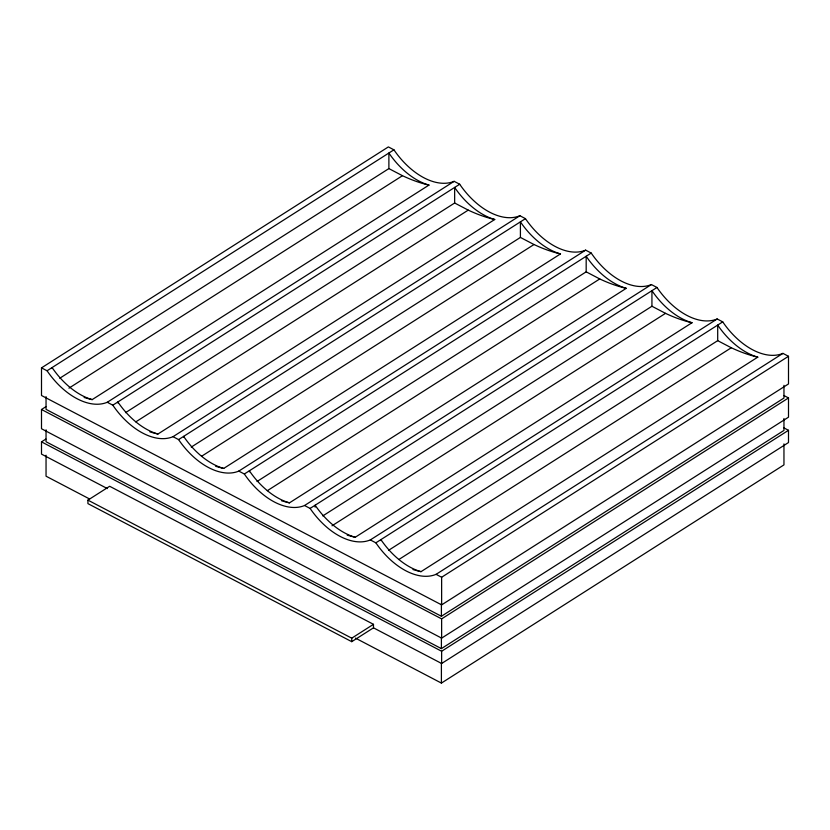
<?xml version="1.0" encoding="UTF-8"?>
<svg xmlns="http://www.w3.org/2000/svg" width="830" height="830" viewBox="0 0 830 830"><rect width="100%" height="100%" fill="white"/><g stroke="black" fill="none" stroke-linecap="round" stroke-linejoin="round"><path stroke-width="1.25" d="M41.5 367.866L388.367 146.91L393.928 149.815A62.447 37.786 57.5 0 0 454.135 181.324L459.685 184.229A62.447 37.786 57.5 0 0 519.891 215.738L525.452 218.643A62.447 37.786 57.5 0 0 585.658 250.141L591.209 253.057A62.447 37.786 57.5 0 0 651.415 284.555L656.976 287.471A62.447 37.786 57.5 0 0 717.182 318.969L722.733 321.874A62.447 37.786 57.5 0 0 782.939 353.383L788.5 356.288L788.5 383.937L441.633 604.883L41.5 395.505L41.5 367.866L47.061 370.771A62.447 37.786 57.5 0 0 107.267 402.27L112.818 405.185A62.447 37.786 57.5 0 0 173.024 436.684L178.585 439.599A62.447 37.786 57.5 0 0 238.791 471.098L244.342 474.003A62.447 37.786 57.5 0 0 304.548 505.512L310.109 508.417A62.447 37.786 57.5 0 0 370.315 539.925L375.865 542.83A62.447 37.786 57.5 0 0 436.072 574.339L441.633 577.244L788.5 356.288M47.061 370.771L393.928 149.815M59.75 378.252L388.886 168.594L388.886 153.021A62.447 37.786 57.5 0 0 428.986 185.069L92.192 399.604A62.447 37.786 57.5 0 1 52.093 367.565L52.093 368.53M68.952 388.15L402.467 175.701A169.04 102.266 57.5 0 0 428.996 185.111M783.914 395.526L788.5 397.933L788.5 417.168L441.633 638.125L41.5 428.747L41.5 409.501L45.868 406.721M107.381 488.59L41.5 454.114L41.5 441.861L45.868 439.091M107.267 402.27L454.135 181.324M112.818 405.185L459.685 184.229M125.506 412.666L454.653 203.008L454.653 187.435A62.447 37.786 57.5 0 0 494.753 219.483L157.949 434.017A169.04 102.266 57.5 0 1 149.898 431.87M135.809 421.868L468.234 210.115A169.04 102.266 57.5 0 0 494.753 219.525M173.024 436.684L519.891 215.738M178.585 439.599L525.452 218.643M87.918 500.127L109.653 486.276L373.479 624.326L373.479 627.833L351.744 641.673L87.918 503.623L87.918 500.127L351.744 638.177L373.479 624.326M191.274 447.08L520.41 237.422L520.41 221.849A62.447 37.786 57.5 0 0 560.509 253.897L223.716 468.431A169.04 102.266 57.5 0 1 215.665 466.284M201.576 456.272L533.991 244.528L520.41 237.422M238.791 471.098L585.658 250.141M244.342 474.003L591.209 253.057M257.03 481.493L586.177 271.835L586.177 256.263A62.447 37.786 57.5 0 0 626.277 288.311L289.483 502.845A62.447 37.786 57.5 0 1 249.384 470.797L249.384 471.772M267.333 490.686L599.758 278.942A169.04 102.266 57.5 0 0 626.287 288.352M304.548 505.512L651.415 284.555M310.109 508.417L656.976 287.471M322.797 515.907L651.934 306.249L651.934 290.676A62.447 37.786 57.5 0 0 692.033 322.714L355.24 537.259A169.04 102.266 57.5 0 1 347.189 535.111M332 525.795L665.515 313.346A169.04 102.266 57.5 0 0 692.044 322.756M370.315 539.925L717.182 318.969M375.865 542.83L722.733 321.874M388.565 550.321L717.701 340.653L717.701 325.09A62.447 37.786 57.5 0 0 757.8 357.128L421.007 571.663A169.04 102.266 57.5 0 1 412.946 569.525M398.857 559.513L731.282 347.76L717.701 340.653M436.072 574.339L782.939 353.383M46.044 396.647L46.044 409.366L441.404 616.265L783.956 398.058L783.956 385.338M441.633 638.125L441.633 618.879L788.5 397.933M46.044 429.805L46.044 441.736L441.404 648.624L783.956 430.428L783.956 418.496M373.479 627.833L441.633 663.492L441.633 651.249L788.5 430.293L783.914 427.896M441.633 663.492L788.5 442.546L788.5 430.293M355.458 638.114L441.404 683.09L783.956 464.883L783.956 443.905M388.886 168.594L402.467 175.701M454.653 203.008L468.234 210.115M586.177 271.835L599.758 278.942M651.934 306.249L665.515 313.346M41.5 409.501L441.633 618.879M41.5 441.861L441.633 651.249M89.588 498.986L46.044 476.202L46.044 455.214M441.633 577.244L441.633 604.883M441.404 603.535L441.404 616.265M441.404 637.886L441.404 648.624M441.404 663.336L441.404 683.09M380.908 540.6L380.908 539.625A62.447 37.786 57.5 0 0 421.007 571.663M351.744 638.177L351.744 641.673M315.141 507.161L315.141 505.211A62.447 37.786 57.5 0 0 355.24 537.259M183.617 437.358L183.617 436.383A62.447 37.786 57.5 0 0 223.716 468.431M117.86 402.944L117.86 401.969A62.447 37.786 57.5 0 0 157.949 434.017M757.811 357.17A169.04 102.266 57.5 0 1 731.282 347.729M289.483 502.887A169.04 102.266 57.5 0 1 281.422 500.698M560.52 253.939A169.04 102.266 57.5 0 1 533.991 244.497M92.203 399.645A169.04 102.266 57.5 0 1 84.141 397.466"/></g></svg>
